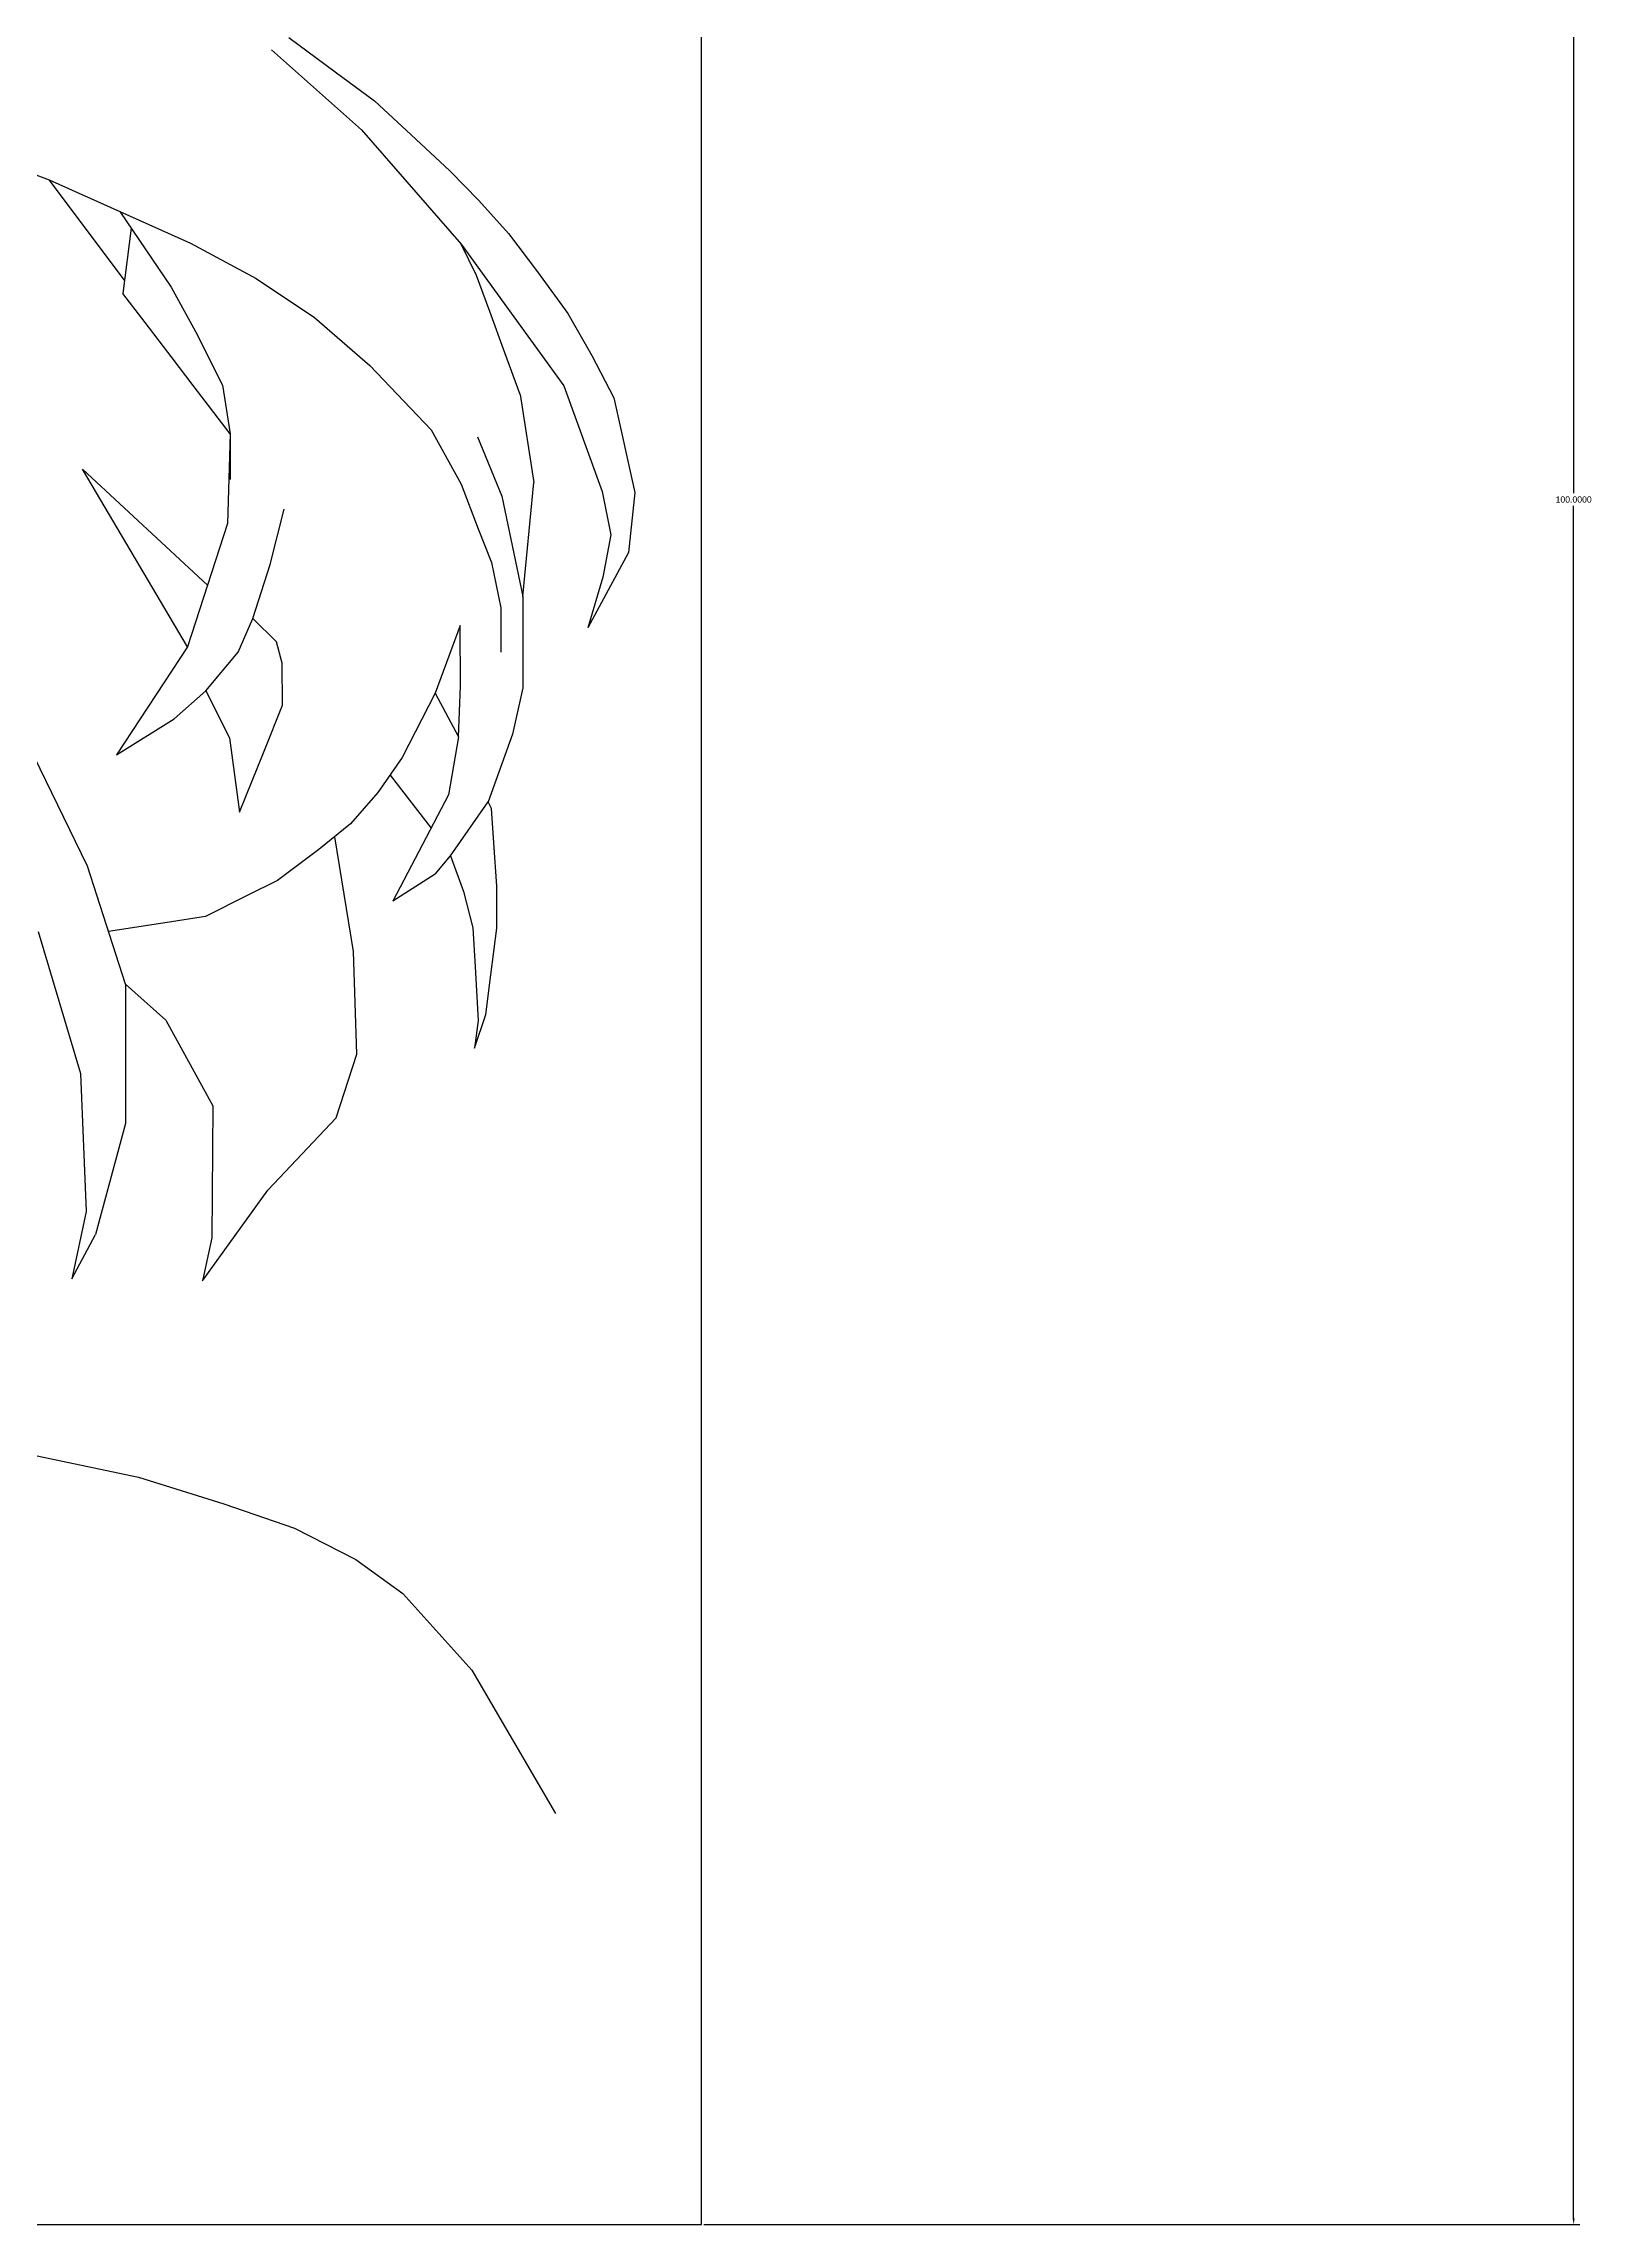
# Model space of a CAD drawing. Header units: millimetres. Extents: x 0 to 126, y 0 to 111.
# Drawn here: x 80.9 to 125.8, y 0 to 63.2 of the extents above; entities that cross this region are included whole.
import ezdxf

# ---------------------------------------------------------------- set-up
doc = ezdxf.new("R2010")
doc.units = ezdxf.units.MM
doc.header["$MEASUREMENT"] = 0
doc.styles.get("Standard").update_dxf_attribs({"font": 'arial.ttf'})
doc.dimstyles.get("Standard").update_dxf_attribs({"dimtxt": 0.18, "dimasz": 0.18, "dimexe": 0.18, "dimexo": 0.0625, "dimgap": 0.09, "dimtad": 0, "dimtih": 1, "dimtoh": 1, "dimdec": 4, "dimzin": 0, "dimdsep": 46, "dimtxsty": 'Standard', "dimcen": 0.09, "dimadec": 0, "dimazin": 0, "dimtfac": 1, "dimtdec": 4, "dimtofl": 0, "dimtmove": 0, "dimatfit": 3, "dimfxl": 1, "dimtolj": 1, "dimtzin": 0, "dimarcsym": 0})

# ---------------------------------------------------------------- blocks, each defined once
blk = doc.blocks.new('*D132')
at = {"color": 0, "lineweight": -2, "transparency": 16777216}
for p, q in [((100.063, 100), (125.46, 100)), ((125.28, 99.82), (125.28, 50.182)), ((125.28, 0.18), (125.28, 49.818)), ((100.063, 0), (125.46, 0))]:
    blk.add_line(p, q, dxfattribs=at)
at = {"color": 0, "transparency": 16777216}
for points in [[(125.25, 99.82), (125.31, 99.82), (125.28, 100)], [(125.25, 0.18), (125.31, 0.18), (125.28, 0)]]:
    blk.add_solid(points, dxfattribs=at)
at = {"layer": 'Defpoints', "color": 0, "transparency": 16777216}
for p in [(100, 100), (125.28, 100), (100, 0)]:
    blk.add_point(p, dxfattribs=at)
at = {"color": 0, "transparency": 16777216, "insert": (125.28, 50), "char_height": 0.18, "attachment_point": 5}
blk.add_mtext('\\A1;100.0000', dxfattribs=at)

msp = doc.modelspace()

# ---------------------------------------------------------------- linework, layer by layer
for p, q in [((88.03877, 63.39207), (89.3752, 62.40263)), ((87.52972, 63.0402), (90.13919, 60.71415)), ((89.3752, 62.40263), (90.52002, 61.55506)), ((90.52002, 61.55506), (91.57862, 60.57374)), ((90.13919, 60.71415), (93.03077, 57.40128)), ((91.57862, 60.57374), (92.70505, 59.52955)), ((79.24686, 59.94727), (81.08739, 59.26956)), ((92.70505, 59.52955), (93.54017, 58.6705)), ((81.08739, 59.26956), (85.18483, 57.43319)), ((83.26972, 56.35727), (81.08739, 59.26956)), ((83.13611, 58.35137), (84.62455, 56.15261)), ((93.54017, 58.6705), (94.39963, 57.70925)), ((83.46465, 57.86604), (83.22055, 55.97676)), ((94.39963, 57.70925), (95.24756, 56.6053)), ((85.18483, 57.43319), (87.0825, 56.40758)), ((93.47559, 56.49889), (93.03077, 57.40128)), ((93.03077, 57.40128), (96.00301, 53.29405)), ((87.0825, 56.40758), (88.77793, 55.27276)), ((93.8602, 55.45099), (93.47559, 56.49889)), ((95.24756, 56.6053), (96.11935, 55.39067)), ((83.86694, 55.13134), (83.22055, 55.97676)), ((84.62455, 56.15261), (85.32497, 54.86988)), ((84.64893, 54.10857), (83.86694, 55.13134)), ((88.77793, 55.27276), (90.38003, 53.8892)), ((94.30016, 54.25232), (93.8602, 55.45099)), ((96.11935, 55.39067), (96.82171, 54.17409)), ((85.32497, 54.86988), (86.1127, 53.31557)), ((85.26238, 53.30624), (84.64893, 54.10857)), ((90.38003, 53.8892), (92.15629, 52.01776)), ((94.74268, 53.04664), (94.30016, 54.25232)), ((96.82171, 54.17409), (97.4576, 52.94427)), ((86.33778, 51.89972), (85.26238, 53.30624)), ((86.1127, 53.31557), (86.33778, 51.89972)), ((96.00301, 53.29405), (97.12095, 50.2317)), ((94.74268, 53.04664), (95.1326, 50.49249)), ((97.4576, 52.94427), (98.06532, 50.20777)), ((86.33778, 51.89972), (86.26037, 49.30817)), ((86.33778, 51.89972), (86.33778, 50.58512)), ((92.15629, 52.01776), (93.02829, 50.44477)), ((93.50435, 51.81977), (94.20746, 50.09934)), ((85.09946, 45.72614), (82.05733, 50.88485)), ((82.05733, 50.88485), (85.67992, 47.51716)), ((93.02829, 50.44477), (93.52603, 49.15449)), ((94.20746, 50.09934), (94.81359, 47.19157)), ((94.81359, 47.19157), (95.1326, 50.49249)), ((97.12095, 50.2317), (97.36921, 48.97475)), ((98.06532, 50.20777), (97.87924, 48.46726)), ((87.48816, 48.11966), (87.89467, 49.71677)), ((86.26037, 49.30817), (85.09946, 45.72614)), ((93.52603, 49.15449), (93.90444, 48.17354)), ((97.36921, 48.97475), (97.13468, 47.75301)), ((86.99243, 46.55341), (87.48816, 48.11966)), ((93.90444, 48.17354), (94.18107, 46.85757)), ((97.87924, 48.46726), (96.69999, 46.2834)), ((97.13468, 47.75301), (96.69999, 46.2834)), ((94.18107, 46.85757), (94.18107, 45.572)), ((94.81359, 47.19157), (94.81359, 45.98105)), ((86.56067, 45.57849), (86.99243, 46.55341)), ((87.67217, 45.87259), (86.99243, 46.55341)), ((93.00335, 46.34945), (92.28012, 44.38749)), ((93.01076, 44.59404), (93.00335, 46.34945)), ((85.09946, 45.72614), (83.04289, 42.59569)), ((85.63264, 44.45693), (86.56067, 45.57849)), ((87.84452, 45.25452), (87.67217, 45.87259)), ((94.81359, 45.98105), (94.81359, 44.53974)), ((87.85435, 44.03808), (87.84452, 45.25452)), ((84.70514, 43.64183), (85.63264, 44.45693)), ((85.63264, 44.45693), (86.31133, 43.08995)), ((92.28012, 44.38749), (91.32423, 42.51805)), ((92.28012, 44.38749), (92.95169, 43.12254)), ((92.95169, 43.12254), (93.01076, 44.59404)), ((94.81359, 44.53974), (94.51891, 43.19898)), ((83.04289, 42.59569), (84.70514, 43.64183)), ((87.31463, 42.70179), (87.85435, 44.03808)), ((86.31133, 43.08995), (86.60261, 40.93893)), ((92.95169, 43.12254), (92.66703, 41.43693)), ((94.51891, 43.19898), (93.81462, 41.23813)), ((82.20192, 39.36984), (80.47433, 42.90731)), ((86.60261, 40.93893), (87.31463, 42.70179)), ((91.32423, 42.51805), (90.61011, 41.50706)), ((90.96717, 42.01256), (92.1618, 40.4755)), ((90.61011, 41.50706), (89.82442, 40.59914)), ((92.66703, 41.43693), (91.04775, 38.3555)), ((92.72464, 39.67112), (93.81462, 41.23813)), ((93.91269, 41.03902), (93.81462, 41.23813)), ((89.82442, 40.59914), (88.90228, 39.85356)), ((93.97745, 40.04362), (93.91269, 41.03902)), ((88.90228, 39.85356), (87.70119, 38.95741)), ((89.91208, 36.89399), (89.36335, 40.22635)), ((94.05905, 38.78919), (93.97745, 40.04362)), ((83.29796, 35.95229), (82.20192, 39.36984)), ((92.27188, 39.1432), (92.72464, 39.67112)), ((92.72464, 39.67112), (93.09458, 38.63595)), ((87.70119, 38.95741), (86.82913, 38.52162)), ((92.27188, 39.1432), (91.04775, 38.3555)), ((93.09458, 38.63595), (93.36731, 37.58613)), ((94.05905, 37.57405), (94.05905, 38.78919)), ((86.82913, 38.52162), (85.62071, 37.91775)), ((80.76312, 37.47379), (81.99568, 33.36135)), ((84.50365, 37.74344), (82.80837, 37.4789)), ((85.62071, 37.91775), (84.50365, 37.74344)), ((93.36731, 37.58613), (93.43454, 36.45254)), ((93.88875, 36.2202), (94.05905, 37.57405)), ((90.0028, 33.92203), (89.91208, 36.89399)), ((93.43454, 36.45254), (93.52661, 34.89997)), ((93.74396, 35.06905), (93.88875, 36.2202)), ((83.29796, 35.95229), (83.29777, 31.91215)), ((84.47115, 34.90595), (83.29796, 35.95229)), ((84.47115, 34.90595), (85.83421, 32.42544)), ((93.41487, 34.09551), (93.74396, 35.06905)), ((93.52661, 34.89997), (93.41487, 34.09551)), ((89.41102, 32.0753), (90.0028, 33.92203)), ((81.99568, 33.36135), (82.16, 29.36104)), ((85.83421, 32.42544), (85.79819, 28.59517)), ((83.29777, 31.91215), (82.42858, 28.68996)), ((87.4248, 29.97962), (89.41102, 32.0753)), ((85.53467, 27.34898), (87.4248, 29.97962)), ((82.16, 29.36104), (81.7422, 27.40746)), ((81.7422, 27.40746), (82.42858, 28.68996)), ((85.79819, 28.59517), (85.53467, 27.34898)), ((77.28589, 22.99875), (83.67975, 21.65814)), ((83.67975, 21.65814), (86.14917, 20.89138)), ((86.14917, 20.89138), (88.20017, 20.18076)), ((88.20017, 20.18076), (89.9749, 19.27818)), ((89.9749, 19.27818), (91.34266, 18.28596)), ((91.34266, 18.28596), (93.34143, 16.06196)), ((93.34143, 16.06196), (95.76617, 11.91277))]:
    msp.add_line(p, q)
msp.add_lwpolyline([(0, 0), (100, 0), (100, 100), (0, 100)], close=True)

# ---------------------------------------------------------------- dimensions: what is measured, and where the dimension line sits
dim = msp.add_linear_dim(base=(125.2799, 100), p1=(100, 0), p2=(100, 100), angle=90, dimstyle='Standard')
dim.commit()
dim.dimension.update_dxf_attribs({"geometry": '*D132', "text_midpoint": (125.2799, 50)})

doc.saveas('drawing.dxf')
